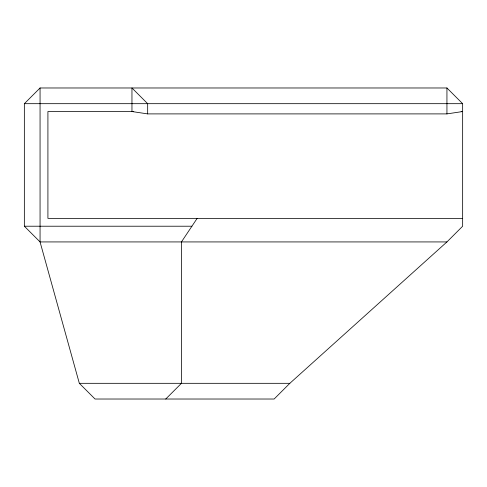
<?xml version="1.0" encoding="UTF-8"?>
<svg xmlns="http://www.w3.org/2000/svg" width="487" height="487" viewBox="0 0 487 487"><rect width="100%" height="100%" fill="white"/><g stroke="black" fill="none" stroke-linecap="round" stroke-linejoin="round"><path stroke-width="0.73" d="M197.156 218.365L181.444 241.929L181.444 383.318L165.738 399.023M446.938 241.929L40.062 241.929L24.35 226.218L24.35 103.682L40.062 87.977L446.938 87.977L462.65 103.682L462.65 226.218L446.938 241.929L289.844 383.318L274.132 399.023L95.044 399.023L79.332 383.318L40.062 241.929L40.062 87.977M147.671 113.897L147.671 103.682L131.959 87.977L131.959 111.541L147.671 113.897L446.938 113.897L462.65 111.541L461.128 111.541M24.35 103.682L462.65 103.682M133.748 111.541L47.915 111.541L47.915 218.365L462.65 218.365M24.35 226.218L191.921 226.218M79.332 383.318L289.844 383.318M446.938 87.977L446.938 113.897"/></g></svg>
